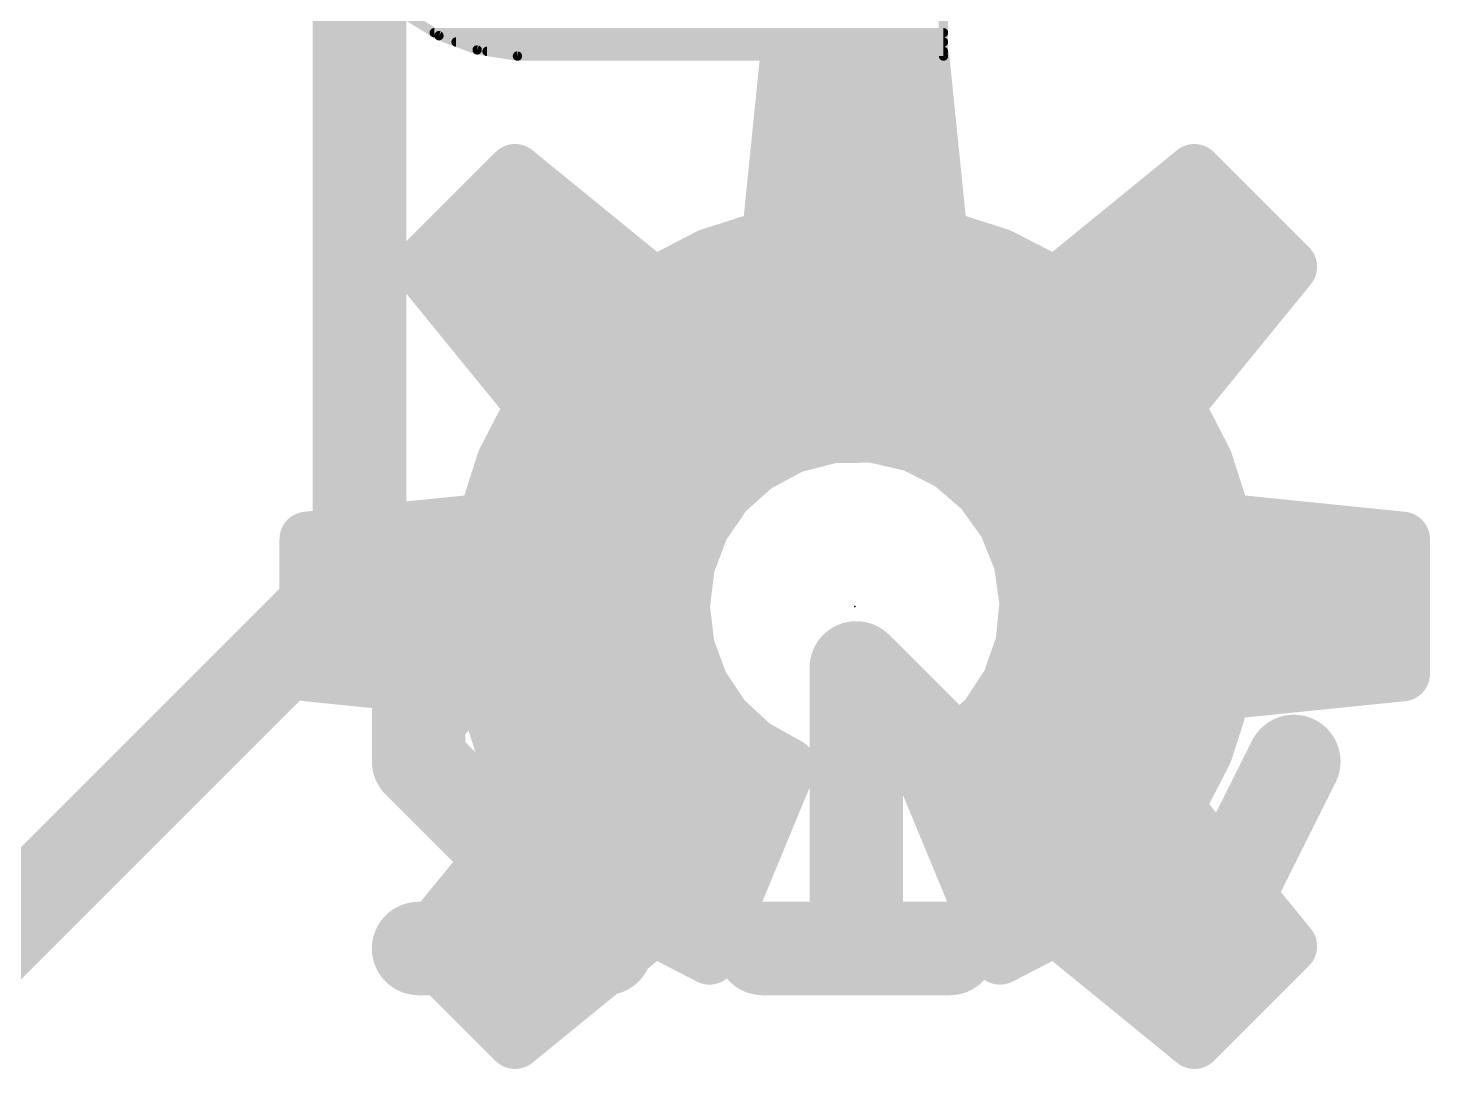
# Model space of a CAD drawing. Extents: x -4.1 to 20.4, y -14 to 28.1.
# Drawn here: x 7.862 to 11.673, y 1.07 to 3.899 of the extents above; entities that cross this region are included whole.
import ezdxf

# ---------------------------------------------------------------- set-up
doc = ezdxf.new("R2010")
doc.units = 0
for name, color, linetype in [('1', 12, 'CONTINUOUS'), ('16', 132, 'CONTINUOUS'), ('21', 41, 'CONTINUOUS'), ('22', 40, 'CONTINUOUS'), ('23', 53, 'CONTINUOUS')]:
    doc.layers.add(name, color=color, linetype=linetype)

msp = doc.modelspace()

# ---------------------------------------------------------------- linework, layer by layer
at = {"layer": '1', "const_width": 0.254}
for points in [[(8.763, 11.43), (8.763, 2.413)], [(8.763, 2.413), (7.62, 1.27)]]:
    msp.add_lwpolyline(points, dxfattribs=at)
at = {"layer": '1', "const_width": 0.127}
for points in [[(8.8079, 2.3681, 1), (8.7181, 2.4579)], [(8.6995, 2.413, 1), (8.8265, 2.413)]]:
    msp.add_lwpolyline(points, format="xyb", dxfattribs=at)
at = {"layer": '16', "const_width": 0.254}
for points in [[(8.9235, 2.0325), (9.0506, 2.1597)], [(9.0506, 2.1597), (9.3049, 2.1597)], [(9.3049, 2.1597), (9.432, 2.0325)], [(10.3675, 1.9054), (10.1133, 2.1597)], [(10.1133, 2.1597), (10.1133, 1.397)], [(8.9235, 1.9054), (8.9235, 2.0325)], [(9.432, 1.397), (8.9235, 1.9054)], [(11.0488, 1.397), (10.7946, 1.9054)], [(11.303, 1.9054), (11.0488, 1.397)], [(8.9235, 1.397), (9.432, 1.397)], [(10.3675, 1.397), (9.859, 1.397)]]:
    msp.add_lwpolyline(points, dxfattribs=at)
at = {"layer": '16', "const_width": 0.127}
for points in [[(9.0506, 2.2231, 1), (9.0506, 2.0962)], [(9.0955, 2.1147, 1), (9.0057, 2.2046)], [(9.3498, 2.2046, 1), (9.26, 2.1147)], [(9.3049, 2.0962, 1), (9.3049, 2.2231)], [(10.1582, 2.2046, 1), (10.0684, 2.1147)], [(10.1768, 2.1597, 1), (10.0498, 2.1597)], [(8.987, 2.0325, 1), (8.86, 2.0325)], [(8.8786, 2.0774, 1), (8.9684, 1.9876)], [(9.3871, 1.9876, 1), (9.4769, 2.0774)], [(8.9684, 1.9503, 1), (8.8786, 1.8605)], [(10.8514, 1.9338, 1), (10.7378, 1.877)], [(11.3598, 1.877, 1), (11.2462, 1.9338)], [(10.3226, 1.8605, 1), (10.4124, 1.9503)], [(8.86, 1.9054, 1), (8.987, 1.9054)], [(8.9235, 1.4605, 1), (8.9235, 1.3335)], [(9.3871, 1.3521, 1), (9.4769, 1.4419)], [(9.432, 1.3335, 1), (9.432, 1.4605)], [(9.859, 1.4605, 1), (9.859, 1.3335)], [(10.3675, 1.3335, 1), (10.3675, 1.4605)], [(10.992, 1.4254, 1), (11.1056, 1.3686)], [(10.992, 1.3686, 1), (11.1056, 1.4254)], [(10.0498, 1.397, 1), (10.1768, 1.397)]]:
    msp.add_lwpolyline(points, format="xyb", dxfattribs=at)
at = {"layer": '21', "const_width": 0.15}
for points in [[(9.9264, 3.8154), (9.8772, 3.3315)], [(10.292, 3.8154), (9.9264, 3.8154)], [(10.3412, 3.3315), (10.292, 3.8154)], [(9.9197, 3.75), (10.2987, 3.75)], [(9.9045, 3.6), (10.3139, 3.6)], [(9.1857, 3.5086), (8.9272, 3.2501)], [(9.5627, 3.2012), (9.1857, 3.5086)], [(11.0327, 3.5086), (10.6557, 3.2012)], [(11.2912, 3.2501), (11.0327, 3.5086)], [(9.1271, 3.45), (9.2576, 3.45)], [(9.8892, 3.45), (10.3292, 3.45)], [(10.9608, 3.45), (11.0913, 3.45)], [(9.8772, 3.3315), (9.7145, 3.2795)], [(10.5039, 3.2795), (10.3412, 3.3315)], [(8.9771, 3.3), (9.4416, 3.3)], [(9.7145, 3.2795), (9.5627, 3.2012)], [(9.7787, 3.3), (10.4397, 3.3)], [(10.6557, 3.2012), (10.5039, 3.2795)], [(10.7768, 3.3), (11.2413, 3.3)], [(8.9272, 3.2501), (9.2346, 2.8731)], [(10.9838, 2.8731), (11.2912, 3.2501)], [(9.0089, 3.15), (11.2095, 3.15)], [(9.1312, 3), (11.0872, 3)], [(9.2346, 2.8731), (9.1564, 2.7213)], [(11.062, 2.7213), (10.9838, 2.8731)], [(9.2227, 2.85), (10.9957, 2.85)], [(9.9393, 2.7634), (10.048, 2.7913)], [(10.048, 2.7913), (10.1602, 2.7925)], [(10.1602, 2.7925), (10.2694, 2.767)], [(9.8403, 2.7105), (9.9393, 2.7634)], [(10.2694, 2.767), (10.3695, 2.7163)], [(9.1564, 2.7213), (9.1043, 2.5586)], [(9.7568, 2.6356), (9.8403, 2.7105)], [(10.3695, 2.7163), (10.4547, 2.6432)], [(11.1141, 2.5586), (11.062, 2.7213)], [(9.1496, 2.7), (9.8286, 2.7)], [(10.3885, 2.7), (11.0688, 2.7)], [(9.6934, 2.543), (9.7568, 2.6356)], [(10.4547, 2.6432), (10.5201, 2.552)], [(9.1043, 2.5586), (8.6204, 2.5094)], [(11.598, 2.5094), (11.1141, 2.5586)], [(9.0193, 2.55), (9.6982, 2.55)], [(9.6539, 2.438), (9.6934, 2.543)], [(10.5201, 2.552), (10.5619, 2.4479)], [(10.5209, 2.55), (11.1991, 2.55)], [(8.6204, 2.5094), (8.6204, 2.1438)], [(11.598, 2.1438), (11.598, 2.5094)], [(10.5619, 2.4479), (10.5777, 2.3368)], [(9.6404, 2.3266), (9.6539, 2.438)], [(8.6204, 2.4), (9.6493, 2.4)], [(10.5687, 2.4), (11.598, 2.4)], [(9.6533, 2.2172), (9.6404, 2.3266)], [(10.5777, 2.3368), (10.5668, 2.2252)], [(8.6204, 2.25), (9.6495, 2.25)], [(10.5692, 2.25), (11.598, 2.25)], [(9.6915, 2.1138), (9.6533, 2.2172)], [(10.5668, 2.2252), (10.5295, 2.1193)], [(8.6204, 2.1438), (9.1043, 2.0946)], [(11.1141, 2.0946), (11.598, 2.1438)], [(9.0516, 2.1), (9.7007, 2.1)], [(9.7527, 2.0222), (9.6915, 2.1138)], [(10.5295, 2.1193), (10.4682, 2.0253)], [(10.517, 2.1), (11.1668, 2.1)], [(9.1043, 2.0946), (9.1564, 1.932)], [(11.062, 1.932), (11.1141, 2.0946)], [(9.8336, 1.9474), (9.7527, 2.0222)], [(10.4682, 2.0253), (10.3864, 1.9486)], [(9.1506, 1.95), (9.8308, 1.95)], [(9.9298, 1.8935), (9.8336, 1.9474)], [(10.3864, 1.9486), (10.2886, 1.8935)], [(10.3879, 1.95), (11.0678, 1.95)], [(9.1564, 1.932), (9.2346, 1.7801)], [(10.9838, 1.7801), (11.062, 1.932)], [(9.7145, 1.3738), (9.9298, 1.8935)], [(10.2886, 1.8935), (10.5039, 1.3738)], [(9.2244, 1.8), (9.891, 1.8)], [(10.3274, 1.8), (10.994, 1.8)], [(9.2346, 1.7801), (8.9272, 1.4031)], [(11.2912, 1.4031), (10.9838, 1.7801)], [(9.1285, 1.65), (9.8289, 1.65)], [(10.3895, 1.65), (11.0899, 1.65)], [(9.0062, 1.5), (9.7668, 1.5)], [(10.4516, 1.5), (11.2122, 1.5)], [(9.1857, 1.1446), (9.5627, 1.452)], [(9.5627, 1.452), (9.7145, 1.3738)], [(10.5039, 1.3738), (10.6557, 1.452)], [(10.6557, 1.452), (11.0327, 1.1446)], [(8.9272, 1.4031), (9.1857, 1.1446)], [(11.0327, 1.1446), (11.2912, 1.4031)], [(8.9803, 1.35), (9.4376, 1.35)], [(10.7808, 1.35), (11.2381, 1.35)], [(9.1303, 1.2), (9.2536, 1.2)], [(10.9648, 1.2), (11.0881, 1.2)]]:
    msp.add_lwpolyline(points, dxfattribs=at)
at = {"layer": '21', "const_width": 0.075}
for points in [[(9.9264, 3.8529, 1), (9.9264, 3.7779)], [(9.9637, 3.8116, 1), (9.8891, 3.8192)], [(10.3293, 3.8192, 1), (10.2547, 3.8116)], [(10.292, 3.7779, 1), (10.292, 3.8529)], [(9.9197, 3.7875, 1), (9.9197, 3.7125)], [(10.2987, 3.7125, 1), (10.2987, 3.7875)], [(9.9045, 3.6375, 1), (9.9045, 3.5625)], [(10.3139, 3.5625, 1), (10.3139, 3.6375)], [(9.2094, 3.5377, 1), (9.162, 3.4796)], [(9.2122, 3.4821, 1), (9.1592, 3.5352)], [(11.0592, 3.5352, 1), (11.0062, 3.4821)], [(11.0564, 3.4796, 1), (11.009, 3.5377)], [(9.1271, 3.4875, 1), (9.1271, 3.4125)], [(9.2576, 3.4125, 1), (9.2576, 3.4875)], [(9.8892, 3.4875, 1), (9.8892, 3.4125)], [(10.3292, 3.4125, 1), (10.3292, 3.4875)], [(10.9608, 3.4875, 1), (10.9608, 3.4125)], [(11.0913, 3.4125, 1), (11.0913, 3.4875)], [(9.8886, 3.2958, 1), (9.8658, 3.3673)], [(10.3526, 3.3673, 1), (10.3298, 3.2958)], [(8.9771, 3.3375, 1), (8.9771, 3.2625)], [(9.4416, 3.2625, 1), (9.4416, 3.3375)], [(9.7317, 3.2461, 1), (9.6974, 3.3128)], [(9.7787, 3.3375, 1), (9.7787, 3.2625)], [(9.8399, 3.3353, 1), (9.9145, 3.3277)], [(10.3039, 3.3277, 1), (10.3785, 3.3353)], [(10.4397, 3.2625, 1), (10.4397, 3.3375)], [(10.521, 3.3128, 1), (10.4867, 3.2461)], [(10.7768, 3.3375, 1), (10.7768, 3.2625)], [(11.2413, 3.2625, 1), (11.2413, 3.3375)], [(8.9563, 3.2738, 1), (8.8981, 3.2264)], [(9.7031, 3.3152, 1), (9.726, 3.2437)], [(10.4924, 3.2437, 1), (10.5153, 3.3152)], [(11.3203, 3.2264, 1), (11.2621, 3.2738)], [(8.9007, 3.2767, 1), (8.9537, 3.2236)], [(11.2647, 3.2236, 1), (11.3177, 3.2767)], [(9.5455, 3.2346, 1), (9.5799, 3.1679)], [(9.539, 3.1722, 1), (9.5864, 3.2303)], [(10.632, 3.2303, 1), (10.6794, 3.1722)], [(10.6385, 3.1679, 1), (10.6729, 3.2346)], [(9.0089, 3.1875, 1), (9.0089, 3.1125)], [(11.2095, 3.1125, 1), (11.2095, 3.1875)], [(9.1312, 3.0375, 1), (9.1312, 2.9625)], [(11.0872, 2.9625, 1), (11.0872, 3.0375)], [(9.2679, 2.856, 1), (9.2013, 2.8903)], [(11.0171, 2.8903, 1), (10.9505, 2.856)], [(9.2227, 2.8875, 1), (9.2227, 2.8125)], [(9.2055, 2.8494, 1), (9.2637, 2.8968)], [(10.9547, 2.8968, 1), (11.0129, 2.8494)], [(10.9957, 2.8125, 1), (10.9957, 2.8875)], [(10.0476, 2.8288, 1), (10.0484, 2.7538)], [(10.0573, 2.7549, 1), (10.0387, 2.8276)], [(10.1687, 2.829, 1), (10.1517, 2.756)], [(10.1606, 2.755, 1), (10.1598, 2.83)], [(9.93, 2.7997, 1), (9.9486, 2.7271)], [(9.957, 2.7303, 1), (9.9216, 2.7965)], [(10.2864, 2.8004, 1), (10.2525, 2.7335)], [(10.2609, 2.7305, 1), (10.278, 2.8035)], [(9.1921, 2.7099, 1), (9.1207, 2.7327)], [(9.8653, 2.6826, 1), (9.8153, 2.7385)], [(10.3939, 2.7447, 1), (10.3451, 2.6878)], [(10.3526, 2.6828, 1), (10.3865, 2.7497)], [(11.0977, 2.7327, 1), (11.0263, 2.7099)], [(9.1496, 2.7375, 1), (9.1496, 2.6625)], [(9.123, 2.7385, 1), (9.1897, 2.7041)], [(9.8226, 2.7436, 1), (9.858, 2.6775)], [(9.8286, 2.6625, 1), (9.8286, 2.7375)], [(10.3885, 2.7375, 1), (10.3885, 2.6625)], [(11.0287, 2.7041, 1), (11.0954, 2.7385)], [(11.0688, 2.6625, 1), (11.0688, 2.7375)], [(9.7877, 2.6145, 1), (9.7258, 2.6568)], [(10.4852, 2.6651, 1), (10.4242, 2.6214)], [(10.4303, 2.6148, 1), (10.4791, 2.6717)], [(9.7317, 2.6636, 1), (9.7818, 2.6077)], [(9.1081, 2.5213, 1), (9.1005, 2.5959)], [(11.1179, 2.5959, 1), (11.1103, 2.5213)], [(9.0193, 2.5875, 1), (9.0193, 2.5125)], [(9.0686, 2.5701, 1), (9.14, 2.5472)], [(9.6624, 2.5642, 1), (9.7243, 2.5219)], [(9.7285, 2.5298, 1), (9.6583, 2.5563)], [(9.6982, 2.5125, 1), (9.6982, 2.5875)], [(10.5548, 2.566, 1), (10.4853, 2.538)], [(10.5209, 2.5875, 1), (10.5209, 2.5125)], [(10.4896, 2.5302, 1), (10.5505, 2.5739)], [(11.0784, 2.5472, 1), (11.1498, 2.5701)], [(11.1991, 2.5125, 1), (11.1991, 2.5875)], [(8.6579, 2.5094, 1), (8.5829, 2.5094)], [(8.6166, 2.5467, 1), (8.6242, 2.4721)], [(11.6355, 2.5094, 1), (11.5605, 2.5094)], [(11.5942, 2.4721, 1), (11.6018, 2.5467)], [(10.599, 2.4532, 1), (10.5247, 2.4426)], [(9.6188, 2.4513, 1), (9.6889, 2.4248)], [(9.6911, 2.4335, 1), (9.6166, 2.4425)], [(10.5271, 2.4339, 1), (10.5967, 2.4619)], [(8.6204, 2.4375, 1), (8.6204, 2.3625)], [(9.6493, 2.3625, 1), (9.6493, 2.4375)], [(10.5687, 2.4375, 1), (10.5687, 2.3625)], [(11.598, 2.3625, 1), (11.598, 2.4375)], [(9.6776, 2.331, 1), (9.6032, 2.3222)], [(10.6151, 2.3331, 1), (10.5404, 2.3405)], [(9.6032, 2.3311, 1), (9.6776, 2.3221)], [(10.5406, 2.3315, 1), (10.6149, 2.3421)], [(8.6204, 2.2875, 1), (8.6204, 2.2125)], [(9.6495, 2.2125, 1), (9.6495, 2.2875)], [(10.5692, 2.2875, 1), (10.5692, 2.2125)], [(11.598, 2.2125, 1), (11.598, 2.2875)], [(9.6885, 2.2302, 1), (9.6182, 2.2042)], [(10.6021, 2.2127, 1), (10.5314, 2.2376)], [(9.6161, 2.2128, 1), (9.6906, 2.2216)], [(10.5294, 2.2288, 1), (10.6041, 2.2215)], [(8.6242, 2.1811, 1), (8.6166, 2.1065)], [(11.6018, 2.1065, 1), (11.5942, 2.1811)], [(8.5829, 2.1438, 1), (8.6579, 2.1438)], [(9.0516, 2.1375, 1), (9.0516, 2.0625)], [(9.7227, 2.1346, 1), (9.6603, 2.093)], [(9.7007, 2.0625, 1), (9.7007, 2.1375)], [(10.517, 2.1375, 1), (10.517, 2.0625)], [(10.561, 2.0988, 1), (10.4981, 2.1398)], [(11.1668, 2.0625, 1), (11.1668, 2.1375)], [(11.5605, 2.1438, 1), (11.6355, 2.1438)], [(9.14, 2.1061, 1), (9.0686, 2.0832)], [(9.1005, 2.0573, 1), (9.1081, 2.1319)], [(9.6563, 2.1008, 1), (9.7267, 2.1268)], [(10.4942, 2.1317, 1), (10.5649, 2.1069)], [(11.1103, 2.1319, 1), (11.1179, 2.0573)], [(11.1498, 2.0832, 1), (11.0784, 2.1061)], [(9.7782, 2.0497, 1), (9.7273, 1.9946)], [(10.4939, 1.998, 1), (10.4426, 2.0527)], [(9.7215, 2.0013, 1), (9.7839, 2.043)], [(10.4368, 2.0458, 1), (10.4997, 2.0048)], [(9.1506, 1.9875, 1), (9.1506, 1.9125)], [(9.852, 1.9801, 1), (9.8153, 1.9147)], [(9.8308, 1.9125, 1), (9.8308, 1.9875)], [(10.3879, 1.9875, 1), (10.3879, 1.9125)], [(10.4048, 1.9159, 1), (10.368, 1.9813)], [(11.0678, 1.9125, 1), (11.0678, 1.9875)], [(9.1897, 1.9492, 1), (9.123, 1.9148)], [(9.8082, 1.9198, 1), (9.8591, 1.9749)], [(10.3607, 1.976, 1), (10.412, 1.9212)], [(11.0954, 1.9148, 1), (11.0287, 1.9492)], [(9.1207, 1.9205, 1), (9.1921, 1.9434)], [(9.9644, 1.8792, 1), (9.8952, 1.9079)], [(9.9115, 1.8608, 1), (9.9481, 1.9263)], [(10.3232, 1.9079, 1), (10.254, 1.8792)], [(10.2702, 1.9262, 1), (10.307, 1.8609)], [(11.0263, 1.9434, 1), (11.0977, 1.9205)], [(9.2244, 1.8375, 1), (9.2244, 1.7625)], [(9.891, 1.7625, 1), (9.891, 1.8375)], [(10.3274, 1.8375, 1), (10.3274, 1.7625)], [(10.994, 1.7625, 1), (10.994, 1.8375)], [(9.2013, 1.763, 1), (9.2679, 1.7973)], [(9.2637, 1.7564, 1), (9.2055, 1.8038)], [(11.0129, 1.8038, 1), (10.9547, 1.7564)], [(10.9505, 1.7973, 1), (11.0171, 1.763)], [(9.1285, 1.6875, 1), (9.1285, 1.6125)], [(9.8289, 1.6125, 1), (9.8289, 1.6875)], [(10.3895, 1.6875, 1), (10.3895, 1.6125)], [(11.0899, 1.6125, 1), (11.0899, 1.6875)], [(9.0062, 1.5375, 1), (9.0062, 1.4625)], [(9.7668, 1.4625, 1), (9.7668, 1.5375)], [(10.4516, 1.5375, 1), (10.4516, 1.4625)], [(11.2122, 1.4625, 1), (11.2122, 1.5375)], [(9.5799, 1.4854, 1), (9.5455, 1.4187)], [(9.5864, 1.423, 1), (9.539, 1.4811)], [(10.6794, 1.4811, 1), (10.632, 1.423)], [(10.6729, 1.4187, 1), (10.6385, 1.4854)], [(8.9537, 1.4297, 1), (8.9007, 1.3766)], [(8.8981, 1.4268, 1), (8.9563, 1.3794)], [(11.2621, 1.3794, 1), (11.3203, 1.4268)], [(11.3177, 1.3766, 1), (11.2647, 1.4297)], [(8.9803, 1.3875, 1), (8.9803, 1.3125)], [(9.4376, 1.3125, 1), (9.4376, 1.3875)], [(9.6799, 1.3882, 1), (9.7491, 1.3595)], [(9.6973, 1.3405, 1), (9.7317, 1.4072)], [(10.4867, 1.4072, 1), (10.5211, 1.3405)], [(10.4693, 1.3595, 1), (10.5385, 1.3882)], [(10.7808, 1.3875, 1), (10.7808, 1.3125)], [(11.2381, 1.3125, 1), (11.2381, 1.3875)], [(9.1303, 1.2375, 1), (9.1303, 1.1625)], [(9.2536, 1.1625, 1), (9.2536, 1.2375)], [(10.9648, 1.2375, 1), (10.9648, 1.1625)], [(11.0881, 1.1625, 1), (11.0881, 1.2375)], [(9.162, 1.1737, 1), (9.2094, 1.1156)], [(9.1592, 1.1181, 1), (9.2122, 1.1712)], [(11.0062, 1.1712, 1), (11.0592, 1.1181)], [(11.009, 1.1156, 1), (11.0564, 1.1737)]]:
    msp.add_lwpolyline(points, format="xyb", dxfattribs=at)
at = {"layer": '22', "const_width": 0.0254}
for points in [[(10.3505, 3.8227), (10.3505, 4.2469)], [(8.8849, 3.937), (8.9788, 3.8782)], [(8.966, 3.8862), (10.3505, 3.8862)], [(8.9788, 3.8782), (9.0827, 3.8395)], [(9.0255, 3.8608), (10.3505, 3.8608)], [(9.0827, 3.8395), (9.1923, 3.8227)], [(9.1096, 3.8354), (10.3505, 3.8354)], [(9.1923, 3.8227), (10.3505, 3.8227)]]:
    msp.add_lwpolyline(points, dxfattribs=at)
at = {"layer": '22', "const_width": 0.0127}
for points in [[(8.966, 3.8925, 1), (8.966, 3.8799)], [(8.9811, 3.8841, 1), (8.9766, 3.8722)], [(8.9755, 3.8728, 1), (8.9822, 3.8835)], [(10.3505, 3.8799, 1), (10.3505, 3.8925)], [(9.0255, 3.8672, 1), (9.0255, 3.8545)], [(9.0837, 3.8458, 1), (9.0818, 3.8333)], [(9.0805, 3.8336, 1), (9.085, 3.8455)], [(10.3505, 3.8545, 1), (10.3505, 3.8672)], [(9.1096, 3.8418, 1), (9.1096, 3.8291)], [(9.1923, 3.8291, 1), (9.1923, 3.8164)], [(9.1913, 3.8164, 1), (9.1933, 3.829)], [(10.3442, 3.8227, 1), (10.3568, 3.8227)], [(10.3505, 3.8291, 1), (10.3505, 3.8418)], [(10.3505, 3.8164, 1), (10.3505, 3.8291)]]:
    msp.add_lwpolyline(points, format="xyb", dxfattribs=at)
at = {"layer": '23'}
msp.add_point((10.1092, 2.3266), dxfattribs=at)

doc.saveas('drawing.dxf')
